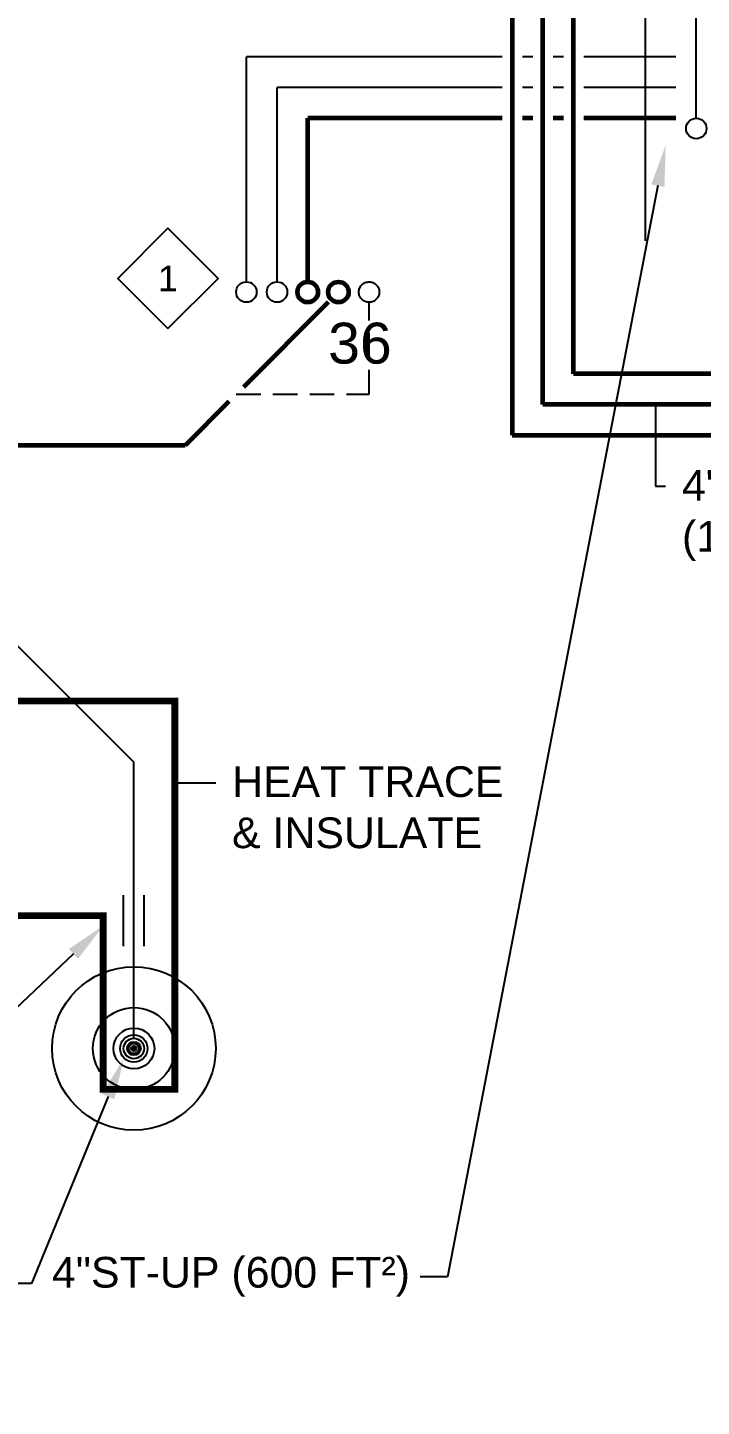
# Model space of a CAD drawing. Extents: x -3677 to 22148, y -333 to 1817.
# Drawn here: x -1415.2 to -1217.5, y -142.3 to 262.3 of the extents above; entities that cross this region are included whole.
import ezdxf
from ezdxf import colors
from ezdxf.entities.mleader import LeaderData, LeaderLine
from ezdxf.enums import TextEntityAlignment as Align
from ezdxf.math import Vec2, Vec3

# ---------------------------------------------------------------- set-up
doc = ezdxf.new("R2010")
doc.units = 0
doc.header["$LTSCALE"] = 36
doc.header["$MEASUREMENT"] = 0
doc.linetypes.add('HIDDEN', pattern=[0.375, 0.25, -0.125])
doc.linetypes.add('VENT', pattern=[0.3, 0.2, -0.1])
for name, color, linetype in [('G-ANNO-TEXT', 70, 'Continuous'), ('G-ANNO-TEXT @ 96', 70, 'Continuous'), ('P-HW-N', 1, 'Continuous'), ('P-HW-N @ 96', 1, 'Continuous'), ('P-HWC-N', 2, 'Continuous'), ('P-HWC-N @ 96', 2, 'Continuous'), ('P-SANV-N', 5, 'VENT'), ('P-SANV-N @ 96', 5, 'VENT'), ('P-STRM-N', 2, 'Continuous'), ('P-STRM-N @ 1 (1)', 2, 'Continuous'), ('P-STRM-N @ 1 (2)', 2, 'Continuous'), ('P-STRM-N @ 12', 2, 'Continuous'), ('P-STRM-N @ 128', 2, 'Continuous'), ('P-STRM-N @ 16', 2, 'Continuous'), ('P-STRM-N @ 192', 2, 'Continuous'), ('P-STRM-N @ 2', 2, 'Continuous'), ('P-STRM-N @ 24', 2, 'Continuous'), ('P-STRM-N @ 384', 2, 'Continuous'), ('P-STRM-N @ 4', 2, 'Continuous'), ('P-STRM-N @ 48', 2, 'Continuous'), ('P-STRM-N @ 64', 2, 'Continuous'), ('P-STRM-N @ 768', 2, 'Continuous'), ('P-STRM-N @ 8', 2, 'Continuous'), ('P-STRM-N @ 96', 2, 'Continuous')]:
    doc.layers.add(name, color=color, linetype=linetype)
for name, color, linetype, lineweight in [('P-CW-N', 4, 'Continuous', 60), ('P-CW-N @ 96', 4, 'Continuous', 60), ('P-GAS-N', 3, 'Continuous', 60), ('P-SAN-N', 6, 'Continuous', 60), ('P-SAN-N @ 96', 6, 'Continuous', 60)]:
    doc.layers.add(name, color=color, linetype=linetype, lineweight=lineweight)
doc.layers.add('P-SAN-DFU', color=7, linetype='Continuous', plot=False)
doc.styles.add('Arial', font='arial.ttf')
doc.dimstyles.new('Loop096', dxfattribs={"dimscale": 0, "dimtxt": 0.09375, "dimasz": 0.03125, "dimexe": 0.0625, "dimexo": 0.0625, "dimgap": 0.09375, "dimtad": 1, "dimdec": 4, "dimzin": 3, "dimdsep": 46, "dimlunit": 4, "dimtxsty": 'Arial', "dimblk": 'OBLIQUE', "dimcen": 0.09375, "dimdle": 0.0625, "dimclrd": 256, "dimclre": 256, "dimclrt": 256, "dimadec": 4, "dimazin": 0, "dimtfac": 0.8, "dimtdec": 4, "dimtix": 1, "dimtofl": 0, "dimtmove": 1, "dimatfit": 0, "dimldrblk": 'LeaderNoteBlock', "dimfxl": 1, "dimfrac": 1, "dimtolj": 1, "dimtzin": 0, "dimlwd": -1, "dimlwe": -1, "dimarcsym": 0})

# ---------------------------------------------------------------- blocks, each defined once
blk = doc.blocks.new('*U4')
blk.add_circle((0, 0), 0.03125)
blk = doc.blocks.new('DIAMOND TAG')
blk.add_lwpolyline([(0, -0.1533), (0.1533, 0), (0, 0.1533), (-0.1533, 0)], close=True)
at = {"style": 'Arial'}
blk.add_attdef('XXX', text='', height=0.0781, dxfattribs=at).set_placement((0, 0), align=Align.MIDDLE)
blk = doc.blocks.new('*U117')
at = {"layer": 'P-STRM-N @ 1 (1)'}
blk.add_blockref('*U4', (-1384, -37.27), dxfattribs=at)
at = {"layer": 'P-STRM-N @ 1 (2)'}
blk.add_blockref('*U4', (-1384, -37.27), dxfattribs=at)
at = {"layer": 'P-STRM-N @ 12', "xscale": 12, "yscale": 12, "zscale": 12}
blk.add_blockref('*U4', (-1384, -37.27), dxfattribs=at)
at = {"layer": 'P-STRM-N @ 128', "xscale": 128, "yscale": 128, "zscale": 128}
blk.add_blockref('*U4', (-1384, -37.27), dxfattribs=at)
at = {"layer": 'P-STRM-N @ 16', "xscale": 16, "yscale": 16, "zscale": 16}
blk.add_blockref('*U4', (-1384, -37.27), dxfattribs=at)
at = {"layer": 'P-STRM-N @ 192', "xscale": 192, "yscale": 192, "zscale": 192}
blk.add_blockref('*U4', (-1384, -37.27), dxfattribs=at)
at = {"layer": 'P-STRM-N @ 2', "xscale": 2, "yscale": 2, "zscale": 2}
blk.add_blockref('*U4', (-1384, -37.27), dxfattribs=at)
at = {"layer": 'P-STRM-N @ 24', "xscale": 24, "yscale": 24, "zscale": 24}
blk.add_blockref('*U4', (-1384, -37.27), dxfattribs=at)
at = {"layer": 'P-STRM-N @ 384', "xscale": 384, "yscale": 384, "zscale": 384}
blk.add_blockref('*U4', (-1384, -37.27), dxfattribs=at)
at = {"layer": 'P-STRM-N @ 4', "xscale": 4, "yscale": 4, "zscale": 4}
blk.add_blockref('*U4', (-1384, -37.27), dxfattribs=at)
at = {"layer": 'P-STRM-N @ 48', "xscale": 48, "yscale": 48, "zscale": 48}
blk.add_blockref('*U4', (-1384, -37.27), dxfattribs=at)
at = {"layer": 'P-STRM-N @ 64', "xscale": 64, "yscale": 64, "zscale": 64}
blk.add_blockref('*U4', (-1384, -37.27), dxfattribs=at)
at = {"layer": 'P-STRM-N @ 768', "xscale": 768, "yscale": 768, "zscale": 768}
blk.add_blockref('*U4', (-1384, -37.27), dxfattribs=at)
at = {"layer": 'P-STRM-N @ 8', "xscale": 8, "yscale": 8, "zscale": 8}
blk.add_blockref('*U4', (-1384, -37.27), dxfattribs=at)
at = {"layer": 'P-STRM-N @ 96', "xscale": 96, "yscale": 96, "zscale": 96}
blk.add_blockref('*U4', (-1384, -37.27), dxfattribs=at)
blk = doc.blocks.new('_Oblique')
at = {"color": 0, "linetype": 'ByBlock', "lineweight": -2}
blk.add_line((-0.5, -0.5), (0.5, 0.5), dxfattribs=at)
blk = doc.blocks.new('LeaderNoteBlock')
blk.add_ellipse((0, 0), major_axis=(1, 0), ratio=0.25, start_param=5.387521, end_param=10.320443)

msp = doc.modelspace()

# ---------------------------------------------------------------- linework, layer by layer
at = {"layer": 'DEFPOINTS'}
msp.add_line((-1234, 475.73), (-1234, 199.73), dxfattribs=at)
at = {"layer": 'G-ANNO-TEXT'}
for p, q in [((-1387, -7.27), (-1387, 7.73)), ((-1381, -7.27), (-1381, 7.73))]:
    msp.add_line(p, q, dxfattribs=at)
at = {"layer": 'G-ANNO-TEXT', "linetype": 'HIDDEN', "const_width": 2}
msp.add_lwpolyline([(-1393, 64.73), (-1393, 64.73), (-1498, 64.73), (-1498, 1.73), (-1393, 1.73), (-1393, -49.27), (-1372, -49.27), (-1372, 64.73)], close=True, dxfattribs=at)
at = {"layer": 'P-CW-N'}
for p, q in [((-1255, 160.73), (-1255, 358.73)), ((-1333, 187.73), (-1333, 235.73)), ((-1276, 235.73), (-1333, 235.73)), ((-1267, 235.73), (-1270, 235.73)), ((-1258, 235.73), (-1261, 235.73)), ((-1225, 235.73), (-1252, 235.73)), ((-1054, 160.73), (-1255, 160.73))]:
    msp.add_line(p, q, dxfattribs=at)
at = {"layer": 'P-GAS-N'}
for p, q in [((-1264, 151.73), (-1264, 322.73)), ((-1273, 313.73), (-1273, 142.73)), ((-1054, 151.73), (-1264, 151.73)), ((-1273, 142.73), (-1054, 142.73))]:
    msp.add_line(p, q, dxfattribs=at)
at = {"layer": 'P-HW-N'}
for p, q in [((-1342, 187.73), (-1342, 244.73)), ((-1276, 244.73), (-1342, 244.73)), ((-1267, 244.73), (-1270, 244.73)), ((-1258, 244.73), (-1261, 244.73)), ((-1225, 244.73), (-1252, 244.73))]:
    msp.add_line(p, q, dxfattribs=at)
at = {"layer": 'P-HWC-N'}
for p, q in [((-1351, 187.73), (-1351, 253.73)), ((-1276, 253.73), (-1351, 253.73)), ((-1267, 253.73), (-1270, 253.73)), ((-1258, 253.73), (-1261, 253.73)), ((-1225, 253.73), (-1252, 253.73))]:
    msp.add_line(p, q, dxfattribs=at)
at = {"layer": 'P-SAN-N'}
for p, q in [((-1327, 181.73), (-1351.88, 156.85)), ((-1356.12, 152.61), (-1369, 139.73)), ((-1369, 139.73), (-1648, 139.73))]:
    msp.add_line(p, q, dxfattribs=at)
at = {"layer": 'P-SANV-N'}
for p, q in [((-1315, 154.73), (-1315, 181.73)), ((-1354, 154.73), (-1315, 154.73))]:
    msp.add_line(p, q, dxfattribs=at)
at = {"layer": 'P-STRM-N'}
for p, q in [((-1219, 235.73), (-1219, 376.73)), ((-1495, 157.73), (-1384, 46.73)), ((-1384, -34.27), (-1384, 46.73))]:
    msp.add_line(p, q, dxfattribs=at)

# ---------------------------------------------------------------- block references
at = {"layer": 'G-ANNO-TEXT @ 96', "xscale": 96, "yscale": 96, "zscale": 96}
msp.add_blockref('DIAMOND TAG', (-1374, 188.73), dxfattribs=at).add_auto_attribs({'XXX': '1'})
at = {"layer": 'P-CW-N @ 96', "xscale": 96, "yscale": 96, "zscale": 96, "rotation": 180}
msp.add_blockref('*U4', (-1333, 184.73), dxfattribs=at)
at = {"layer": 'P-HW-N @ 96', "xscale": 96, "yscale": 96, "zscale": 96, "rotation": 180}
msp.add_blockref('*U4', (-1342, 184.73), dxfattribs=at)
at = {"layer": 'P-HWC-N @ 96', "xscale": 96, "yscale": 96, "zscale": 96, "rotation": 180}
msp.add_blockref('*U4', (-1351, 184.73), dxfattribs=at)
at = {"layer": 'P-SAN-N @ 96', "xscale": 96, "yscale": 96, "zscale": 96, "rotation": 180}
msp.add_blockref('*U4', (-1324, 184.73), dxfattribs=at)
at = {"layer": 'P-SANV-N @ 96', "xscale": 96, "yscale": 96, "zscale": 96, "rotation": 180}
msp.add_blockref('*U4', (-1315, 184.73), dxfattribs=at)
at = {"layer": 'P-STRM-N'}
msp.add_blockref('*U117', (0, 0), dxfattribs=at)
at = {"layer": 'P-STRM-N @ 96', "xscale": 96, "yscale": 96, "zscale": 96}
msp.add_blockref('*U4', (-1219, 232.73), dxfattribs=at)

# ---------------------------------------------------------------- texts
at = {"layer": 'G-ANNO-TEXT', "char_height": 9, "attachment_point": 1, "style": 'Arial'}
for s, insert in [('4"\\P(1,950 CFH)', (-1223.2, 132.53)), ('HEAT TRACE & INSULATE', (-1355.2, 45.53))]:
    msp.add_mtext_dynamic_manual_height_columns(s, width=85.2, gutter_width=45, heights=[0], dxfattribs=dict(at, insert=insert))
at = {"layer": 'P-SAN-DFU', "color": 3, "insert": (-1327, 175.73), "char_height": 12, "attachment_point": 1, "style": 'Arial'}
msp.add_mtext_dynamic_manual_height_columns('36', width=68, gutter_width=60, heights=[0], dxfattribs=at)

# ---------------------------------------------------------------- leaders
at = {"layer": 'G-ANNO-TEXT'}
for points in [[(-1231, 151.73), (-1231, 127.73), (-1228, 127.73)], [(-1372, 40.73), (-1366, 40.73), (-1360, 40.73)]]:
    msp.add_leader(points, dimstyle='Loop096', override={"dimscale": 0}, dxfattribs=at)
ml = msp.add_multileader_mtext('Standard', dxfattribs=at)
ml.set_content('4"ST-UP (600 FT²)', color=256, style='Arial')
ml.set_leader_properties(color=256, linetype='ByLayer', lineweight=-1)
ml.build(insert=Vec2(0, 0))
ml.multileader.update_dxf_attribs({"has_dogleg": 0, "dogleg_length": 0.125, "arrow_head_size": 12, "scale": 96})
ctx = ml.context
ctx.base_point, ctx.scale, ctx.char_height, ctx.arrow_head_size, ctx.landing_gap_size, ctx.plane_origin = Vec3(-1410.45, -104.27), 96, 9, 12, 3, Vec3(-1216, 131.73)
ctx.text_align_type = 2
notes = []
notes.append((ctx, [(0, (1, 1, 0), (-1288, -104.27), (-1, 0), 12, [(0, [(-1228, 227.73), (-1292, -104.27)], 0, [])])]))
ctx.mtext.insert, ctx.mtext.alignment, ctx.mtext.flow_direction = Vec3(-1303, -98.44), 3, 5
ml = msp.add_multileader_mtext('Standard', dxfattribs=at)
ml.set_content('BEAM PENETRATION\\P(TYPICAL)', color=256, style='Arial')
ml.set_leader_properties(color=256, linetype='ByLayer', lineweight=-1)
ml.build(insert=Vec2(0, 0))
ml.multileader.update_dxf_attribs({"has_dogleg": 0, "dogleg_length": 0.125, "arrow_head_size": 12, "scale": 96})
ctx = ml.context
ctx.base_point, ctx.scale, ctx.char_height, ctx.arrow_head_size, ctx.landing_gap_size, ctx.plane_origin = Vec3(-1645.59, -106.27), 96, 9, 12, 3, Vec3(-1393, -1.27)
ctx.text_align_type = 2
notes.append((ctx, [(0, (1, 1, 0), (-1501, -106.27), (-1, 0), 12, [(0, [(-1393, -1.27), (-1504, -106.27)], 0, [])])]))
ctx.mtext.insert, ctx.mtext.alignment, ctx.mtext.flow_direction = Vec3(-1516, -100.44), 3, 5
ml = msp.add_multileader_mtext('Standard', dxfattribs=at)
ml.set_content('4"ST-UP\\P(500 FT²)', color=256, style='Arial')
ml.set_leader_properties(color=256, linetype='ByLayer', lineweight=-1)
ml.build(insert=Vec2(0, 0))
ml.multileader.update_dxf_attribs({"has_dogleg": 0, "dogleg_length": 0.125, "arrow_head_size": 12, "scale": 96})
ctx = ml.context
ctx.base_point, ctx.scale, ctx.char_height, ctx.arrow_head_size, ctx.landing_gap_size, ctx.plane_origin = Vec3(-1477.18, -106.27), 96, 9, 12, 3, Vec3(-1387, -40.27)
ctx.text_align_type = 2
notes.append((ctx, [(0, (1, 1, 0), (-1408, -106.27), (-1, 0), 12, [(0, [(-1387, -40.27), (-1414, -106.27)], 0, [])])]))
ctx.mtext.insert, ctx.mtext.alignment, ctx.mtext.flow_direction = Vec3(-1423, -100.44), 3, 5
for ctx, leaders in notes:
    for number, flags, end, landing, length, lines in leaders:
        leader = LeaderData()
        leader.index, (leader.has_last_leader_line, leader.has_dogleg_vector, leader.attachment_direction) = number, flags
        leader.last_leader_point, leader.dogleg_vector, leader.dogleg_length = Vec3(end), Vec3(landing), length
        for number, points, colour, breaks in lines:
            line = LeaderLine()
            line.index, line.vertices, line.color, line.breaks = number, Vec3.list(points), colors.encode_raw_color(colour), breaks
            leader.lines.append(line)
        ctx.leaders.append(leader)

doc.saveas('drawing.dxf')
